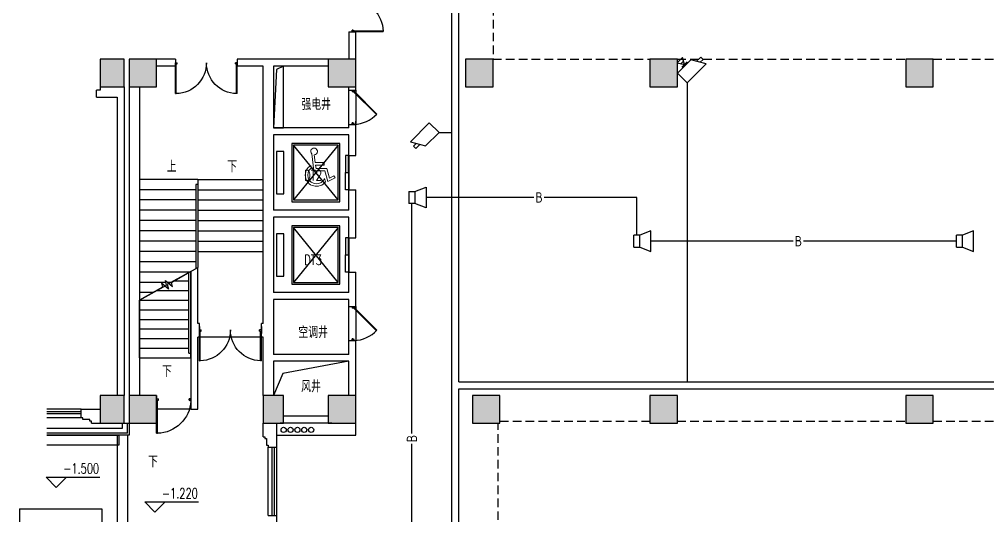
# Model space of a CAD drawing. Extents: x 190999 to 834799, y -200814 to 215286.
# Drawn here: x 686149 to 714359, y 114304 to 128769 of the extents above; entities that cross this region are included whole.
import ezdxf
from ezdxf.enums import TextEntityAlignment as Align

# ---------------------------------------------------------------- set-up
doc = ezdxf.new("R2010")
doc.units = 0
doc.header["$LTSCALE"] = 1000
doc.header["$MEASUREMENT"] = 0
doc.linetypes.add('CONTINOUS', pattern=[0])
doc.linetypes.add('HIDDEN', pattern=[0.375, 0.25, -0.125])
for name, color, linetype in [('00-EQUIP', 3, 'Continuous'), ('00-SIG_TEXT', 7, 'Continuous'), ('00-WIRE-4', 6, 'Continuous'), ('A-卫生间', 250, 'Continuous'), ('A-墙线', 2, 'Continuous'), ('A-外包装修', 250, 'Continuous'), ('A-外窗', 145, 'Continuous'), ('A-门', 167, 'Continuous'), ('COLUMN', 2, 'Continuous'), ('DIM_ELEV', 3, 'Continuous'), ('DIM_SYMB', 3, 'Continuous'), ('PUB_HATCH', 250, 'Continuous'), ('PUB_TEXT', 7, 'Continuous'), ('STAIR', 5, 'Continuous'), ('屋面排水', 7, 'Continuous'), ('房间名称', 7, 'Continuous'), ('桥架', 1, 'Continuous'), ('洞口线', 177, 'Continuous'), ('电井开洞', 6, 'Continuous'), ('雨水管', 3, 'Continuous')]:
    doc.layers.add(name, color=color, linetype=linetype)
doc.layers.add('1-3残疾人坐席', color=7, linetype='Continuous', lineweight=9)
doc.styles.add('-GBCBIGGBENOR', font='GBENOR.shx', dxfattribs={"bigfont": 'GBCBIG.shx'})
doc.styles.add('_TCH_DIM', font='SIMPLEX', dxfattribs={"bigfont": 'GBCBIG'})
doc.styles.get("Standard").update_dxf_attribs({"font": 'simhei.ttf'})

# ---------------------------------------------------------------- blocks, each defined once
blk = doc.blocks.new('m1000')
at = {"layer": 'A-墙线'}
for p, q in [((0, 0), (0, 200)), ((1000, 0), (1000, 200))]:
    blk.add_line(p, q, dxfattribs=at)
at = {"layer": 'A-门'}
for p, q in [((0, 1100), (5.820766091346741e-11, 100.0000000009313)), ((0, 1100), (19.99999999994179, 1099.999999999069)), ((19.99999999994179, 1099.999999999069), (20.00000000005821, 150.0000000009313)), ((5.820766091346741e-11, 150.0000000009313), (29.99999999994179, 150.0000000009313)), ((5.820766091346741e-11, 100.0000000009313), (50.00000000005821, 100.0000000009313)), ((29.99999999994179, 150.0000000009313), (30, 130)), ((30, 130), (50.00000000005821, 130.0000000009313)), ((50.00000000005821, 130.0000000018626), (50.00000000005821, 100.0000000009313)), ((950.0000000000582, 130.0000000018626), (950.0000000000582, 100.0000000009313)), ((970.0000000001164, 130), (950.0000000000582, 130.0000000009313)), ((1000.000000000058, 100.0000000009313), (950.0000000000582, 100.0000000009313)), ((970.0000000001746, 150.0000000009313), (970.0000000001164, 130)), ((1000.000000000058, 150.0000000009313), (970.0000000001746, 150.0000000009313)), ((1000.000000000058, 150.0000000009313), (1000.000000000058, 100.0000000009313))]:
    blk.add_line(p, q, dxfattribs=at)
blk.add_arc((5.820766091346741e-11, 100.0000000009313), 1000, 2.865983971930656, 88.85400800037786, dxfattribs=at)
blk = doc.blocks.new('m1800')
at = {"layer": 'A-墙线'}
for p, q in [((-900, -100), (-900, 100)), ((900, -100), (900, 100))]:
    blk.add_line(p, q, dxfattribs=at)
at = {"layer": 'A-门'}
for p, q in [((-900, 900), (-899.9999999999418, 9.313225746154785e-10)), ((-900, 900), (-880.0000000000582, 899.9999999990687)), ((-880.0000000000582, 899.9999999990687), (-879.9999999999418, 50.00000000093132)), ((880.0000000000582, 899.9999999990687), (879.9999999999418, 50.00000000093132)), ((900, 900), (880.0000000000582, 899.9999999990687)), ((900, 900), (899.9999999999418, 9.313225746154785e-10)), ((-899.9999999999418, 50.00000000093132), (-870.0000000000582, 50.00000000093132)), ((-899.9999999999418, 9.313225746154785e-10), (-849.9999999999418, 9.313225746154785e-10)), ((-870.0000000000582, 50.00000000093132), (-870, 30)), ((-870, 30), (-849.9999999999418, 30.00000000093132)), ((-849.9999999999418, 30.00000000186265), (-849.9999999999418, 9.313225746154785e-10)), ((849.9999999999418, 30.00000000186265), (849.9999999999418, 9.313225746154785e-10)), ((870, 30), (849.9999999999418, 30.00000000093132)), ((899.9999999999418, 9.313225746154785e-10), (849.9999999999418, 9.313225746154785e-10)), ((870.0000000000582, 50.00000000093132), (870, 30)), ((899.9999999999418, 50.00000000093132), (870.0000000000582, 50.00000000093132))]:
    blk.add_line(p, q, dxfattribs=at)
for centre, start, end in [((-900, 0), 0, 88.72665564132167), ((900, 0), 91.27334436201257, 180)]:
    blk.add_arc(centre, 900, start, end, dxfattribs=at)
blk = doc.blocks.new('wza')
at = {"layer": '1-3残疾人坐席', "linetype": 'CONTINOUS'}
for p, q in [((0, 0), (-65.92103317385772, 501.259221150307)), ((40.34413458604831, 245.4232261337456), (10.43635719484882, 472.8400076992111)), ((-83.20065364841139, 80.454939481162), (-93.68438058072934, 160.1725128249964)), ((0, 0), (317.6950926940772, -1.64244556799531e-06)), ((40.3441345867468, 245.4232261337456), (301.9591099754325, 245.4232247801265)), ((63.15117290557828, 71.999999671767), (49.81291678763228, 173.4232260875287)), ((49.81291678763228, 173.4232260875287), (301.9591096029035, 173.4232247829204)), ((63.15117290557828, 71.999999671767), (371.7653968639788, 71.99999807501445)), ((301.9591096029035, 173.4232247829204), (301.959109976131, 245.4232247801265)), ((371.7653968639788, 71.99999807501445), (452.3839526305674, -205.6966173108667)), ((306.5511975293048, -219.8632119825343), (334.2759955825168, -315.3633423000574)), ((317.6950926940772, -1.64244556799531e-06), (407.3163418309996, -308.7070643706247)), ((407.3163418309996, -308.7070643706247), (615.2490263903746, -204.7994084716775)), ((452.3839526305674, -205.6966173108667), (583.0641903625219, -140.3933812931064)), ((583.0641903625219, -140.3933812931064), (615.2490263903746, -204.7994084716775))]:
    blk.add_line(p, q, dxfattribs=at)
for centre, radius, start, end in [((4.099231155589223, 570.3656342902686), 98.37953947765384, 273.7427053465065, 224.6236590530771), ((72.33969137939857, -120.7537110627163), 326.3181513302728, 120.5825845909829, 323.3889255196984), ((72.33969137939857, -120.7537110627163), 254.318151076953, 127.705102857942, 337.0637461616881)]:
    blk.add_arc(centre, radius, start, end, dxfattribs=at)
blk = doc.blocks.new('bfm01')
at = {"layer": 'A-墙线'}
for p, q in [((-200.0030517580453, -0.004291533608920872), (-0.003051758045330644, -0.004291533608920872)), ((-200.0030517580453, -1000.004291533609), (-0.003051758045330644, -1000.004291533609))]:
    blk.add_line(p, q, dxfattribs=at)
at = {"layer": 'A-门'}
for p, q in [((-200.0030517578125, -1000.004291533609), (-200.0030517578125, -0.004291533608920872)), ((-100.003051757114, -0.004291533667128533), (-100.003051757114, -50.00429153366713)), ((-70.00305175618269, -50.00429153366713), (-100.003051757114, -50.00429153366713)), ((-50.00305175711401, -30.00429153355071), (-70.00305175804533, -30.00429153360892)), ((-70.00305175804533, -30.00429153360892), (-70.00305175711401, -50.00429153366713)), ((-64.14518738078186, -44.14642715716036), (-50.0030517570849, -30.0042915334343)), ((-64.14518738081097, -44.14642715721857), (602.9494616675365, -711.241076205275)), ((-50.00305175711401, -0.004291533667128533), (-50.00305175711401, -30.00429153355071)), ((-50.00305175714311, -30.00429153360892), (617.0330152155366, -697.0403585060849)), ((-0.003051758045330644, -0.004291533608920872), (-0.003051758045330644, -1000.004291533609)), ((-70.00305175618269, -950.0042915336671), (-100.003051757114, -950.0042915336671)), ((-100.003051757114, -1000.004291533667), (-100.003051757114, -950.0042915336671)), ((-50.00305175711401, -1000.004291533667), (-100.003051757114, -1000.004291533667)), ((-70.00305175804533, -970.0042915337253), (-70.00305175711401, -950.0042915336671)), ((-50.00305175711401, -970.0042915337835), (-70.00305175804533, -970.0042915337253)), ((-50.00305175711401, -1000.004291533667), (-50.00305175711401, -970.0042915337835))]:
    blk.add_line(p, q, dxfattribs=at)
blk.add_arc((-100.003051757114, -0.004291533667128533), 1000, 272.8659839719306, 315.8103116972138, dxfattribs=at)
blk = doc.blocks.new('_LINKPT1')
at = {"color": 0}
blk.add_line((0, 0), (0, 0), dxfattribs=at)
blk = doc.blocks.new('3T2KGU20')
for p, q in [((-0.8374012925487477, -0.1000000000003638), (-0.8374012925487477, 0.1000000000003638)), ((-0.8374012925487477, 0.1000000000003638), (-0.608571428572759, 0.1000000000003638)), ((0.7799999999988358, 0.3999999999996362), (-0.7799999999988358, 0.3999999999996362)), ((-0.7799999999988358, 0.3999999999996362), (-0.3228571428553551, -0.3999999999996362)), ((0.7799999999988358, 0.3999999999996362), (0.7799999999988358, -0.3999999999996362)), ((-0.8374012925487477, -0.1000000000003638), (-0.4942857142850698, -0.1000000000003638)), ((0.7799999999988358, -0.3999999999996362), (-0.3228571428553551, -0.3999999999996362)), ((0.1386903801285371, -0.4513454124407872), (-0.0813096198689891, -0.832396590105418)), ((-0.0813096198689891, -0.4513454124407872), (0.3586903801297012, -0.4513454124407872)), ((0.3586903801297012, -0.832396590105418), (0.1386903801285371, -0.4513454124407872)), ((-0.0813096198689891, -0.832396590105418), (0.3586903801297012, -0.832396590105418)), ((0.028690380127955, -0.6418710012731026), (0.2486903801291191, -0.6418710012731026))]:
    blk.add_line(p, q)
at = {"xscale": 0.002, "yscale": 0.002, "zscale": 0.002}
for p in [(0, 0.3999999999996362), (0.7799999999988358, 0)]:
    blk.add_blockref('_LINKPT1', p, dxfattribs=at)
at = {"flags": 9}
blk.add_attdef('A', (0, 0), '', height=2e-05, dxfattribs=at)
blk = doc.blocks.new('_I71UQN')
for p, q in [((-0.8374012925487477, 0.1000000000003638), (-0.608571428572759, 0.1000000000003638)), ((-0.8374012925487477, -0.1000000000003638), (-0.8374012925487477, 0.1000000000003638)), ((-0.7799999999988358, 0.3999999999996362), (-0.3228571428553551, -0.3999999999996362)), ((0.7799999999988358, 0.3999999999996362), (-0.7799999999988358, 0.3999999999996362)), ((0.7799999999988358, 0.3999999999996362), (0.7799999999988358, -0.3999999999996362)), ((-0.8374012925487477, -0.1000000000003638), (-0.4942857142850698, -0.1000000000003638)), ((0.7799999999988358, -0.3999999999996362), (-0.3228571428553551, -0.3999999999996362))]:
    blk.add_line(p, q)
at = {"xscale": 0.002, "yscale": 0.002, "zscale": 0.002}
for p in [(0, 0.3999999999996362), (0.7799999999988358, 0), (0, -0.3999999999996362)]:
    blk.add_blockref('_LINKPT1', p, dxfattribs=at)
at = {"flags": 9}
blk.add_attdef('A', (0, 0), '', height=2e-05, dxfattribs=at)
blk = doc.blocks.new('OS28WV87')
for p, q in [((0.3500000000000001, 0.3500000000000001), (1, 0.6)), ((1, 0.6), (1, -0.6)), ((0, 0.3500000000000001), (0, -0.3500000000000001)), ((0, 0.3500000000000001), (0.3500000000000001, 0.3500000000000001)), ((0.3500000000000001, 0.3500000000000001), (0.3500000000000001, -0.3500000000000001)), ((0.3500000000000001, -0.3500000000000001), (0, -0.3500000000000001)), ((1, -0.6), (0.3500000000000001, -0.3500000000000001))]:
    blk.add_line(p, q)
at = {"xscale": 0.002, "yscale": 0.002, "zscale": 0.002}
for p in [(0, 0), (0.175, 0.3500000000000001), (1, 0), (0.175, -0.3500000000000001)]:
    blk.add_blockref('_LINKPT1', p, dxfattribs=at)
at = {"flags": 9}
blk.add_attdef('A', (0, 0), '', height=2e-05, dxfattribs=at)

msp = doc.modelspace()

# ---------------------------------------------------------------- hatches: boundary and pattern name
at = {"layer": 'PUB_HATCH'}
for points in [[(689198.5377769038, 126803.697244719), (689198.5377769038, 127603.6964817795), (688498.5408286616, 127603.6964817795), (688498.5408286616, 126803.697244719)], [(690148.5408286616, 126803.697244719), (690148.5408286616, 127603.6964817795), (689348.5377769038, 127603.6964817795), (689348.5377769038, 126803.697244719)], [(695948.5377769038, 126803.6972447192), (695948.5377769038, 127603.6964817795), (695148.534725146, 127603.6964817795), (695148.534725146, 126803.697244719)], [(699948.5377769038, 127603.6964817793), (699148.534725146, 127603.696481779), (699148.534725146, 126803.6972447185), (699948.5377769038, 126803.6972447185)], [(704520.6157155449, 126803.693430022), (705320.61571555, 126803.6934300273), (705320.615715547, 127603.6964817757), (704520.615715547, 127603.6964817795)], [(712776.4598382628, 126803.693430022), (712776.4598382607, 127603.6964817795), (711976.4598382607, 127603.6964817757), (711976.4598382576, 126803.6934300273)], [(689198.5377769038, 117003.6964817795), (689198.5377769038, 117803.6957188401), (688498.5408286616, 117803.6957188401), (688498.5408286616, 117003.6964817795)], [(690148.5370139692, 117003.6964817812), (690148.5370139667, 117803.6926670799), (689348.537776905, 117803.6926670795), (689348.5377769038, 117003.6964817795)], [(693848.5438804192, 117003.6964817797), (693848.5438804135, 117803.693430022), (693248.5377769015, 117803.693430022), (693248.5377769036, 117003.6964817797)], [(695948.5377769038, 117003.6964817795), (695948.5377769028, 117803.6926670848), (695148.533962202, 117803.6926670841), (695148.5339622046, 117003.6964817812)], [(700148.5370139687, 117003.6926670848), (700148.5370139708, 117803.692667079), (699348.5370139687, 117803.6926670796), (699348.5370139659, 117003.6926670842)], [(704520.6157155405, 117003.6926670788), (705320.6157155479, 117003.6926670789), (705320.615715547, 117803.6926670845), (704520.6157155447, 117803.6926670826)], [(712776.4598382673, 117003.6926670788), (712776.459838263, 117803.6926670826), (711976.4598382607, 117803.6926670845), (711976.4598382597, 117003.6926670789)]]:
    msp.add_hatch(color=256, dxfattribs=at).paths.add_polyline_path(points)

# ---------------------------------------------------------------- linework, layer by layer
at = {"layer": '00-WIRE-4'}
for p, q in [((705603.4584280206, 126920.8507175475), (705603.4584280206, 118203.6926670839)), ((698375.5356823954, 125468.7973702654), (698748.5370139647, 125468.7973702654)), ((701136.8133964778, 123578.6938114915), (697998.5377769042, 123578.6938114915)), ((704136.0379676389, 123578.6938114915), (701441.8133964778, 123578.6938114915)), ((704136.0379676389, 122478.6949559008), (704136.0379676389, 123578.6938114915)), ((697586.0377769042, 116702.2629925927), (697586.0377769042, 123403.6938114915)), ((708691.6234309103, 122303.6949559007), (704548.5379676389, 122303.6949559008)), ((713448.5398749874, 122303.6949559008), (708996.6234309103, 122303.6949559007)), ((697586.0377769042, 113129.1929305215), (697586.0377769042, 116397.2629925927))]:
    msp.add_line(p, q, dxfattribs=at)
at = {"layer": 'A-卫生间', "linetype": 'HIDDEN'}
for p, q in [((699948.537776904, 131003.696481779), (699948.537776905, 127603.6964817792)), ((699948.537776905, 127603.6964817792), (704520.6157155472, 127603.6964817792)), ((705320.6157155471, 127603.6964817757), (711976.4598382608, 127603.6964817792)), ((712776.4598382608, 127603.6964817792), (717348.537776904, 127603.6964817792)), ((700098.5377769041, 110803.696481779), (700098.5377769042, 117003.6926670847)), ((700148.5370139636, 117053.692667077), (704520.6157155477, 117053.692667077)), ((705320.6157155466, 117053.692667077), (711976.4598382614, 117053.6926670769)), ((712776.4598382602, 117053.6926670769), (717148.5385398443, 117053.6926670769))]:
    msp.add_line(p, q, dxfattribs=at)
at = {"layer": 'A-墙线'}
for p, q in [((695748.5377769042, 128403.696481779), (695748.5377769042, 127603.696481779)), ((695948.5377769042, 127603.696481779), (695948.5377769042, 128403.696481779)), ((690698.5377769035, 127603.696481779), (690148.5408286613, 127603.696481779)), ((695148.5347251464, 127603.696481779), (692498.537776904, 127603.696481779)), ((690698.5377769035, 127403.696481779), (690148.5408286613, 127403.696481779)), ((693248.5377769035, 127403.696481779), (692498.5377769035, 127403.696481779)), ((693248.5377769035, 119903.6934300215), (693248.5377769035, 127403.696481779)), ((695148.5347251464, 127403.696481779), (693548.537776904, 127403.696481779)), ((693548.5377769042, 127403.696481779), (693548.537776904, 125603.696481779)), ((688498.5408286618, 126703.696481779), (688398.537776904, 126703.696481779)), ((688398.537776904, 126503.6964817772), (688398.537776904, 126703.6964817772)), ((688498.5408286618, 126803.6972447189), (688498.5408286618, 126703.696481779)), ((689198.537776904, 126803.6972447185), (689198.537776904, 117803.6957188396)), ((689348.537776904, 126803.6972447189), (689348.537776904, 117803.6926670795)), ((689648.5377769036, 126803.697244719), (689648.5377769036, 117803.6926670797)), ((695748.537776904, 126703.6929531856), (695748.537776904, 126803.6972447192)), ((695948.5347251457, 126703.6929531856), (695948.537776904, 126803.6972447192)), ((688398.537776904, 126503.6964817772), (688998.5377769041, 126503.6964817772)), ((688998.5377769041, 126503.6964817772), (688998.5377769041, 117803.6957188396)), ((695748.5377769042, 125603.696481779), (693548.5377769042, 125603.696481779)), ((695748.5377769042, 125603.696481779), (695748.5377769042, 125703.6929531856)), ((695948.537776904, 124803.696481779), (695948.5377769042, 125803.696481779)), ((693548.5377769042, 125403.696481779), (693548.5377769042, 123203.696481779)), ((695748.5377769042, 125403.696481779), (693548.5377769042, 125403.696481779)), ((695748.5377769042, 124803.696481779), (695748.5377769042, 125403.696481779)), ((695748.5377769042, 124803.696481779), (695948.537776904, 124803.696481779)), ((695748.5377769042, 123203.696481779), (695748.5377769042, 123803.696481779)), ((695748.5377769042, 123803.696481779), (695948.537776904, 123803.696481779)), ((695948.5377769042, 122403.696481779), (695948.5377769042, 123803.696481779)), ((695748.5377769042, 123203.696481779), (693548.5377769042, 123203.696481779)), ((693548.5377769042, 123003.696481779), (693548.5377769042, 120803.696481779)), ((695748.5377769042, 123003.696481779), (693548.5377769042, 123003.696481779)), ((695748.5377769042, 122403.696481779), (695748.5377769042, 123003.696481779)), ((695748.5377769042, 122403.696481779), (695948.537776904, 122403.696481779)), ((691148.5370139694, 121422.6163997928), (691148.5370139661, 117403.6926670799)), ((691348.5377769046, 119903.6934300226), (691348.5377769046, 121534.6168270373)), ((695748.5377769042, 120803.696481779), (695748.5377769042, 121403.696481779)), ((695748.5377769042, 121403.696481779), (695948.537776904, 121403.696481779)), ((695948.537776904, 120303.696481779), (695948.537776904, 121403.696481779)), ((695748.5377769042, 120803.696481779), (693548.5377769042, 120803.696481779)), ((693548.5377769042, 120603.696481779), (693548.5377769042, 119003.6964817792)), ((695748.5377769042, 120603.696481779), (693548.5377769042, 120603.696481779)), ((695748.5377769042, 120403.6891384897), (695748.5377769042, 120603.696481779)), ((691398.5352020655, 119903.6934300226), (691348.5377769046, 119903.6934300226)), ((691398.5352020655, 119503.6934300237), (691398.5352020655, 119903.6934300226)), ((693198.5352020655, 119503.6934300237), (693198.5352020655, 119903.6934300226)), ((693248.5377769045, 119903.6934300226), (693198.5352020655, 119903.6934300226)), ((691398.5352020655, 119503.6934300285), (691348.5377769046, 119503.6934300284)), ((691348.5377769046, 117403.6926670798), (691348.5377769046, 119503.6934300285)), ((693248.5377769029, 119503.6934300289), (693198.5352020655, 119503.6934300289)), ((693248.5377769035, 117803.6934300219), (693248.5377769035, 119503.6934300289)), ((695748.5377769042, 119003.6964817792), (695748.5377769042, 119403.6891384897)), ((695948.537776904, 117803.6926670847), (695948.537776904, 119408.7020081009)), ((695748.5377769042, 119003.6964817792), (693548.537776904, 119003.6964817792)), ((693548.5377769042, 118803.696481779), (693548.5377769042, 117803.6934300219)), ((695748.5377769042, 118803.696481779), (693548.537776904, 118803.696481779)), ((695748.5377769042, 117803.6926670846), (695748.5377769042, 118803.696481779)), ((687948.5301475094, 117403.6934300221), (688498.5408286618, 117403.6934300221)), ((687948.5301475094, 117153.6934300221), (687948.5301475094, 117403.6934300221)), ((691148.5370139661, 117403.6926670799), (691348.5377769046, 117403.6926670798)), ((687998.5301475094, 117153.6934300221), (687948.5301475094, 117153.6934300221)), ((687998.5301475094, 117103.6934300221), (687998.5301475094, 117153.6934300221)), ((688198.5301475094, 117103.6934300226), (687998.5301475094, 117103.6934300221)), ((688198.5301475094, 117053.6934300221), (688198.5301475094, 117103.6934300226)), ((695148.5339622034, 117203.696481779), (693848.5438804165, 117203.696481779)), ((688248.5301475094, 117053.6934300221), (688198.5301475094, 117053.6934300221)), ((688248.5301475094, 117003.6934300221), (688248.5301475094, 117053.6934300221)), ((688248.5301475094, 117003.6934300221), (688498.5408286618, 117003.6934300221)), ((693248.5377769053, 116603.6964817797), (693248.5377769035, 117003.6934300289)), ((693648.5377769037, 116303.6964817797), (693648.5377769037, 117003.696481779)), ((695248.5408286618, 117003.696481779), (693748.537776904, 117003.696481779)), ((693248.5377769053, 116603.6964817797), (693298.5377769053, 116603.6964817797)), ((693298.5377769053, 116603.6964817797), (693298.5377769053, 116553.6964817797)), ((693298.5377769053, 116553.6964817797), (693348.5377769056, 116553.6964817797)), ((693348.5377769056, 116553.6964817797), (693348.5377769053, 116353.6964817797)), ((693348.5377769053, 116353.6964817797), (693398.5377769053, 116353.6964817797)), ((693398.5377769053, 116353.6964817797), (693398.5377769053, 116303.6964817797)), ((693398.5377769049, 116303.6964817797), (693648.5377769049, 116303.6964817797)), ((693398.5377769049, 114303.6964817792), (693648.5377769049, 114303.6964817792)), ((693648.5377769037, 113603.6964817791), (693648.5377769037, 114303.6964817797))]:
    msp.add_line(p, q, dxfattribs=at)
at = {"layer": 'A-外包装修'}
for p, q in [((686948.5408286613, 116853.696481779), (689148.537776904, 116853.696481779)), ((689148.537776904, 116853.696481779), (689148.537776904, 117003.6964817795)), ((689198.537776904, 117003.6964817795), (689348.537776904, 117003.6964817793)), ((689298.537776904, 116703.696481779), (689298.537776904, 117003.6964817793)), ((689348.537776904, 117003.6964817793), (689348.537776904, 116653.696481779)), ((689298.537776904, 116703.696481779), (686948.5408286613, 116703.696481779)), ((689348.537776904, 116653.696481779), (686948.5408286613, 116653.696481779)), ((686148.5408286613, 114503.696481779), (686148.5408286613, 112103.696481779)), ((686148.5408286613, 114503.696481779), (688548.5408286622, 114503.696481779)), ((688548.5408286622, 114503.696481779), (688548.5408286625, 112103.696481779))]:
    msp.add_line(p, q, dxfattribs=at)
at = {"layer": 'A-外窗'}
for p, q in [((687948.5301475094, 117403.6934300221), (686948.5408286613, 117403.6934300221)), ((687948.5301475094, 117333.6934300221), (686948.5408286613, 117333.6934300221)), ((687948.5301475094, 117273.6934300221), (686948.5408286613, 117273.6934300221)), ((687948.5301475094, 117153.6934300221), (686948.5408286613, 117153.6934300221)), ((693398.5377769049, 114303.6964817792), (693398.5377769049, 116303.6964817797)), ((693518.5377769049, 114303.6964817792), (693518.5377769049, 116303.6964817797)), ((693578.5377769049, 114303.6964817792), (693578.5377769049, 116303.6964817797)), ((693648.5377769049, 114303.6964817792), (693648.5377769049, 116303.6964817797))]:
    msp.add_line(p, q, dxfattribs=at)
at = {"layer": 'A-门'}
for p, q in [((695748.5377769042, 124803.696481779), (695748.5377769042, 123803.696481779)), ((695748.5377769042, 122403.696481779), (695748.5377769042, 121403.696481779)), ((693198.5352020655, 119503.6934300336), (691398.5377769046, 119503.6934300296)), ((691148.5370139661, 117403.6926670799), (690148.5370139675, 117403.6945744304))]:
    msp.add_line(p, q, dxfattribs=at)
for points in [[(695733.5796687431, 124803.696481779), (695653.6973476515, 124803.696481779), (695653.6973476515, 124303.696481779), (695733.5796687431, 124303.696481779)], [(695733.5796687431, 123803.696481779), (695653.6973476515, 123803.696481779), (695653.6973476515, 124303.696481779), (695733.5796687431, 124303.696481779)], [(695733.5796687431, 122403.696481779), (695653.6973476515, 122403.696481779), (695653.6973476515, 121903.696481779), (695733.5796687431, 121903.696481779)], [(695733.5796687431, 121403.696481779), (695653.6973476515, 121403.696481779), (695653.6973476515, 121903.696481779), (695733.5796687431, 121903.696481779)]]:
    msp.add_lwpolyline(points, close=True, dxfattribs=at)
at = {"layer": 'COLUMN'}
for p, q in [((689198.5377769038, 127603.6964817795), (688498.5408286616, 127603.6964817795)), ((688498.5408286616, 127603.6964817795), (688498.5408286616, 126803.697244719)), ((689198.5377769038, 126803.697244719), (689198.5377769038, 127603.6964817795)), ((690148.5408286616, 127603.6964817795), (689348.5377769038, 127603.6964817795)), ((689348.5377769038, 127603.6964817795), (689348.5377769038, 126803.697244719)), ((690148.5408286616, 126803.697244719), (690148.5408286616, 127603.6964817795)), ((695948.5377769038, 127603.6964817795), (695148.534725146, 127603.6964817795)), ((695148.534725146, 127603.6964817795), (695148.534725146, 126803.697244719)), ((695948.5377769038, 126803.6972447192), (695948.5377769038, 127603.6964817795)), ((699948.5377769038, 127603.6964817793), (699148.534725146, 127603.696481779)), ((699148.534725146, 127603.696481779), (699148.534725146, 126803.6972447185)), ((699948.5377769038, 126803.6972447185), (699948.5377769038, 127603.6964817793)), ((705320.615715547, 127603.6964817757), (704520.615715547, 127603.6964817795)), ((704520.615715547, 127603.6964817795), (704520.6157155449, 126803.693430022)), ((705320.61571555, 126803.6934300273), (705320.615715547, 127603.6964817757)), ((712776.4598382607, 127603.6964817795), (711976.4598382607, 127603.6964817757)), ((711976.4598382607, 127603.6964817757), (711976.4598382576, 126803.6934300273)), ((712776.4598382628, 126803.693430022), (712776.4598382607, 127603.6964817795)), ((688498.5408286616, 126803.697244719), (689198.5377769038, 126803.697244719)), ((689348.5377769038, 126803.697244719), (690148.5408286616, 126803.697244719)), ((695148.534725146, 126803.697244719), (695948.5377769038, 126803.6972447192)), ((699148.534725146, 126803.6972447185), (699948.5377769038, 126803.6972447185)), ((704520.6157155449, 126803.693430022), (705320.61571555, 126803.6934300273)), ((711976.4598382576, 126803.6934300273), (712776.4598382628, 126803.693430022)), ((689198.5377769038, 117803.6957188401), (688498.5408286616, 117803.6957188401)), ((688498.5408286616, 117803.6957188401), (688498.5408286616, 117003.6964817795)), ((689198.5377769038, 117003.6964817795), (689198.5377769038, 117803.6957188401)), ((690148.5370139667, 117803.6926670799), (689348.537776905, 117803.6926670795)), ((689348.537776905, 117803.6926670795), (689348.5377769038, 117003.6964817795)), ((690148.5370139692, 117003.6964817812), (690148.5370139667, 117803.6926670799)), ((693848.5438804135, 117803.693430022), (693248.5377769015, 117803.693430022)), ((693248.5377769015, 117803.693430022), (693248.5377769036, 117003.6964817797)), ((693848.5438804192, 117003.6964817797), (693848.5438804135, 117803.693430022)), ((695948.5377769028, 117803.6926670848), (695148.533962202, 117803.6926670841)), ((695148.533962202, 117803.6926670841), (695148.5339622046, 117003.6964817812)), ((695948.5377769038, 117003.6964817795), (695948.5377769028, 117803.6926670848)), ((700148.5370139708, 117803.692667079), (699348.5370139687, 117803.6926670796)), ((699348.5370139687, 117803.6926670796), (699348.5370139659, 117003.6926670842)), ((700148.5370139687, 117003.6926670848), (700148.5370139708, 117803.692667079)), ((705320.615715547, 117803.6926670845), (704520.6157155447, 117803.6926670826)), ((704520.6157155447, 117803.6926670826), (704520.6157155405, 117003.6926670788)), ((705320.6157155479, 117003.6926670789), (705320.615715547, 117803.6926670845)), ((712776.459838263, 117803.6926670826), (711976.4598382607, 117803.6926670845)), ((711976.4598382607, 117803.6926670845), (711976.4598382597, 117003.6926670789)), ((712776.4598382673, 117003.6926670788), (712776.459838263, 117803.6926670826)), ((688498.5408286616, 117003.6964817795), (689198.5377769038, 117003.6964817795)), ((689348.5377769038, 117003.6964817795), (690148.5370139692, 117003.6964817812)), ((693248.5377769036, 117003.6964817797), (693848.5438804192, 117003.6964817797)), ((695148.5339622046, 117003.6964817812), (695948.5377769038, 117003.6964817795)), ((699348.5370139659, 117003.6926670842), (700148.5370139687, 117003.6926670848)), ((704520.6157155405, 117003.6926670788), (705320.6157155479, 117003.6926670789)), ((711976.4598382597, 117003.6926670789), (712776.4598382673, 117003.6926670788))]:
    msp.add_line(p, q, dxfattribs=at)
at = {"layer": 'DIM_ELEV'}
for p, q in [((687224.5884349756, 115124.4674221842), (686924.5884349756, 115424.4674221842)), ((686924.5884349756, 115424.4674221842), (688489.5884349756, 115424.4674221842)), ((687224.5884349756, 115124.4674221842), (687524.5884349756, 115424.4674221842)), ((690100.0884349756, 114401.4674221842), (689800.0884349756, 114701.4674221842)), ((689800.0884349756, 114701.4674221842), (691365.0884349756, 114701.4674221842)), ((690100.0884349756, 114401.4674221842), (690400.0884349756, 114701.4674221842))]:
    msp.add_line(p, q, dxfattribs=at)
at = {"layer": 'DIM_SYMB'}
for points in [[(690548.5377769038, 124103.6903782789, 0, 0, 0), (690548.5377769045, 121703.690378279, 80, 0, 0), (690548.5377769046, 121403.690378279, 0, 0, 0)], [(692298.5377769013, 124103.6903782788, 0, 0, 0), (692298.5377769012, 122303.6903782904, 80, 0, 0), (692298.5377769012, 122003.6903782904, 0, 0, 0)], [(690398.5377769062, 118903.6934300345, 0, 0, 0), (690398.5377769032, 120563.69343004, 80, 0, 0), (690398.5377769028, 120863.69343004, 0, 0, 0)], [(689648.5377769044, 115678.6964817787, 0, 0, 0), (689048.5377769021, 115678.6964817787, 80, 0, 0), (688748.5377769021, 115678.6964817787, 0, 0, 0)]]:
    msp.add_lwpolyline(points, format="xyseb", dxfattribs=at)
at = {"layer": 'STAIR'}
for p, q in [((695437.0380612295, 125103.696481779), (694137.0380612295, 123503.696481779)), ((695437.0380612295, 123503.696481779), (694137.0380612295, 125103.696481779)), ((689648.5377769008, 124103.6903782789), (689648.5377769022, 120582.61682703)), ((691348.5377769008, 124103.6903782789), (689648.5377769008, 124103.6903782789)), ((691288.5377769008, 123953.6903782789), (691288.5377769016, 121501.0168270354)), ((691348.5377769008, 123953.6903782789), (691288.5377769008, 123953.6903782789)), ((691348.5377769008, 124103.6903782789), (693248.5377769016, 124103.6903782786)), ((691348.5377769008, 124103.6903782789), (691348.5377769022, 123953.690378266)), ((691348.5377769022, 123953.690378266), (691348.5377769032, 121534.6168270306)), ((691348.5377769008, 123953.6903782789), (691348.5377769016, 121534.6168270356)), ((691288.5377769036, 123803.6903782809), (689648.5377769008, 123803.6903782789)), ((691348.5377769006, 123803.6903782777), (693248.5377769016, 123803.6903782774)), ((691288.5377769037, 123503.6903782809), (689648.5377769008, 123503.6903782789)), ((691348.5377769006, 123503.6903782799), (693248.5377769013, 123503.6903782797)), ((691288.5377769037, 123203.690378272), (689648.5377769008, 123203.6903782789)), ((691348.5377769006, 123203.6903782822), (693248.5377769013, 123203.6903782819)), ((691288.5377769038, 122903.6903782809), (689648.5377769008, 122903.6903782789)), ((691348.5377769006, 122903.6903782844), (693248.5377769013, 122903.6903782841)), ((691288.537776904, 122603.6903782809), (689648.5377769008, 122603.6903782789)), ((691348.5377769006, 122603.6903782866), (693248.5377769013, 122603.6903782864)), ((695437.0380612295, 122703.696481779), (694137.0380612295, 121103.696481779)), ((695437.0380612295, 121103.696481779), (694137.0380612295, 122703.696481779)), ((691288.537776904, 122303.6903782809), (689648.5377769008, 122303.6903782789)), ((691348.5377769006, 122303.6903782888), (693248.5377769013, 122303.6903782886)), ((691288.5377769041, 122003.6903782809), (689648.5377769008, 122003.6903782789)), ((691348.5377769006, 122003.690378291), (693248.5377769013, 122003.6903782908)), ((691288.5377769042, 121703.690378272), (689648.5377769008, 121703.6903782789)), ((691114.7405469943, 121403.69037828), (689648.5377769008, 121403.6903782789)), ((691148.5377769062, 121423.6934300345), (690459.5094938765, 121037.8375915436)), ((690576.9215053644, 121102.5117149701), (691348.5377769008, 121534.6168270351)), ((691088.5377769062, 119043.6934300345), (691088.5377769059, 121390.0934300344)), ((691148.5377769058, 119043.6934300238), (691148.5377769087, 121423.6934300463)), ((691148.5377769062, 119043.6934300345), (691148.5377769059, 121423.6934300344)), ((690417.4490512152, 121103.6903782798), (689648.5377769008, 121103.6903782789)), ((689648.5377769008, 120582.6168270309), (690437.5660598306, 121024.4726654709)), ((690492.7375081184, 120906.9907380371), (690288.9769050358, 121082.5693791889)), ((690288.9769050358, 121082.5693791889), (690320.1540484806, 120959.7985421219)), ((690437.5660598306, 121024.4726654709), (690404.3380456883, 121155.3195190302)), ((690404.3380456883, 121155.3195190302), (690608.0986487713, 120979.7408778788)), ((690459.5094938765, 121037.8375915436), (690492.7375081184, 120906.9907380371)), ((690579.0262612856, 121103.69037828), (690464.2541310794, 121103.6903782799)), ((690608.0986487713, 120979.7408778788), (690576.9215053644, 121102.5117149701)), ((690648.5377768897, 121143.6934300399), (691088.5377769094, 121143.693430034)), ((690320.1540484806, 120959.7985421219), (689648.5377769062, 120583.6934300345)), ((690043.3119755643, 120803.6903782804), (689648.5377769008, 120803.6903782789)), ((690148.5377769005, 120863.6934300302), (691088.5377769094, 120863.693430034)), ((689648.5377769062, 120583.6934300345), (691088.5377769095, 120583.6934300339)), ((689648.5377769062, 118903.6934300345), (689648.5377769058, 120583.693430029)), ((689648.5377769062, 120303.6934300345), (691088.5377769095, 120303.693430034)), ((689648.5377769062, 120023.6934300345), (691088.5377769095, 120023.693430034)), ((689648.5377769062, 119743.6934300345), (691088.5377769097, 119743.6934300339)), ((689648.5377769062, 119463.6934300345), (691088.5377769097, 119463.693430034)), ((689648.5377769062, 119183.6934300345), (691088.5377769097, 119183.693430034)), ((689648.5377769062, 118903.6934300345), (691148.5377769062, 118903.6934300345)), ((691088.5377769062, 119043.6934300345), (691148.5377769062, 119043.6934300345)), ((691148.5377769062, 118903.6934300345), (691148.5377769058, 119043.6934300238)), ((688998.5377769049, 116653.696481779), (688998.5377769042, 113603.6964817792)), ((689298.5377769048, 116653.696481779), (689298.5377769043, 113603.6964817795))]:
    msp.add_line(p, q, dxfattribs=at)
for points in [[(695487.0380612295, 123453.696481779), (695487.0380612295, 125153.696481779), (694087.0380612295, 125153.696481779), (694087.0380612295, 123453.696481779)], [(695437.0380612295, 123503.696481779), (695437.0380612295, 125103.696481779), (694137.0380612295, 125103.696481779), (694137.0380612295, 123503.696481779)], [(693851.9644026312, 123685.7801372006), (693851.9644026312, 124921.6128263574), (693641.9472804994, 124921.6128263574), (693641.9472804994, 123685.7801372006)], [(695487.0380612295, 121053.696481779), (695487.0380612295, 122753.696481779), (694087.0380612295, 122753.696481779), (694087.0380612295, 121053.696481779)], [(693851.9644026312, 121285.7801372004), (693851.9644026312, 122521.6128263574), (693641.9472804994, 122521.6128263574), (693641.9472804994, 121285.7801372004)], [(695437.0380612295, 121103.696481779), (695437.0380612295, 122703.696481779), (694137.0380612295, 122703.696481779), (694137.0380612295, 121103.696481779)]]:
    msp.add_lwpolyline(points, close=True, dxfattribs=at)
at = {"layer": '屋面排水'}
msp.add_lwpolyline([(686948.5408286613, 116653.696481779), (689048.5377769037, 116653.696481779), (689048.5377769037, 116353.696481779), (686948.5408286613, 116353.696481779)], dxfattribs=at)
at = {"layer": '桥架'}
for p, q in [((698948.5370139647, 126603.7002964754), (698948.5370139647, 130803.696481779)), ((698748.5370139647, 79603.69648177903), (698748.5370139647, 130603.696481779)), ((698948.5370139647, 118203.6926670839), (698948.5370139647, 126603.7002964754)), ((698948.5370139646, 118203.6926670839), (718348.5385398448, 118203.6926670839)), ((698948.5370139646, 84603.69724471729), (698948.5370139647, 118003.6926670839)), ((698948.5370139646, 118003.6926670839), (718348.5385398448, 118003.6926670839))]:
    msp.add_line(p, q, dxfattribs=at)
at = {"layer": '洞口线'}
msp.add_lwpolyline([(695748.5377769041, 118803.6964817855), (693824.5092721633, 118445.1296945304), (693548.5408286576, 117803.6934300284)], dxfattribs=at)
at = {"layer": '电井开洞', "color": 4}
msp.add_lwpolyline([(693848.537776904, 127403.6964817832), (693548.5377769041, 127403.6964817832), (693548.5377769041, 125603.6964817832), (693848.537776904, 125603.6964817832)], close=True, dxfattribs=at)
at = {"layer": '电井开洞'}
msp.add_lwpolyline([(693848.537776904, 127403.6964817832), (693643.1789118939, 127305.1232274908), (693548.5377769041, 125603.6964817832)], dxfattribs=at)
at = {"layer": '雨水管'}
msp.add_lwpolyline([(693648.5377769042, 116653.6964817794), (695948.5377769037, 116653.6964817794), (695948.5377769037, 117003.6964817796)], dxfattribs=at)
for centre in [(693848.537776904, 116803.6964817789), (694048.537776904, 116803.6964817789), (694248.537776904, 116803.6964817789), (694448.537776904, 116803.6964817789), (694648.537776904, 116803.6964817789)]:
    msp.add_circle(centre, 75, dxfattribs=at)

# ---------------------------------------------------------------- block references
msp.add_blockref('wza', (694730.9780491799, 124349.7764167242))
at = {"layer": '00-EQUIP', "yscale": 500, "zscale": 500}
for name, p, xscale, rotation in [('3T2KGU20', (705737.8087164457, 127338.043718447), 500, 225), ('_I71UQN', (697958.3426814959, 125334.4470818402), 500, 45), ('OS28WV87', (704048.5379676389, 122303.6949559008), -500, 180), ('OS28WV87', (713448.5398749874, 122303.6949559008), -500, 180)]:
    msp.add_blockref(name, p, dxfattribs=dict(at, xscale=xscale, rotation=rotation))
at = {"layer": '00-EQUIP', "xscale": 500, "yscale": 500, "zscale": 500}
msp.add_blockref('OS28WV87', (697498.5377769042, 123578.6938114915), dxfattribs=at)
at = {"layer": 'A-门', "xscale": -1}
for name, p, rotation in [('m1800', (695848.537776904, 129303.696481779), 270), ('m1800', (691598.5377769035, 127503.696481779), 180), ('m1800', (692298.5377769046, 119714.8046841792), 180), ('m1000', (690148.5370139664, 117803.6926670798), 180)]:
    msp.add_blockref(name, p, dxfattribs=dict(at, rotation=rotation))
at = {"layer": 'A-门'}
for p in [(695948.5377769037, 126703.6972447192), (695948.5377769037, 120403.6934300233)]:
    msp.add_blockref('bfm01', p, dxfattribs=at)

# ---------------------------------------------------------------- texts
at = {"layer": '00-SIG_TEXT', "style": '-GBCBIGGBENOR'}
for p in [(701289.3133964778, 123578.6938114915), (708844.1234309103, 122303.6949559008)]:
    msp.add_text('B', height=300, dxfattribs=at).set_placement(p, align=Align.MIDDLE_CENTER)
msp.add_text('B', height=300, rotation=90, dxfattribs=at).set_placement((697586.0377769042, 116549.7629925927), align=Align.MIDDLE_CENTER)
at = {"layer": 'PUB_TEXT', "style": '_TCH_DIM'}
for s, p in [('上', (690444.282457755, 124313.6903782789)), ('下', (692203.5909683906, 124313.6903782788)), ('下', (690303.5909683955, 118343.6934300345)), ('下', (689899.4432957664, 115713.6964817787))]:
    msp.add_text(s, height=337.5886524822695, dxfattribs=at).set_placement(p)
at = {"layer": 'PUB_TEXT', "style": '_TCH_DIM', "width": 0.7058823529411765}
for s, p in [('-1.500', (687429.5884349756, 115529.3625270793)), ('-1.220', (690305.0884349756, 114806.3625270793))]:
    msp.add_text(s, height=297.5, dxfattribs=at).set_placement(p)
at = {"layer": '房间名称', "style": '_TCH_DIM'}
for s, p in [('强电井', (694366.3034953062, 126124.9474728464)), ('空调井', (694277.5163456529, 119480.6367201943)), ('风井', (694357.5038404976, 117900.7921155643))]:
    msp.add_text(s, height=337.5886524822695, dxfattribs=at).set_placement(p)
at = {"layer": '房间名称', "style": '_TCH_DIM', "width": 0.7058823529411765}
for s, p in [('DT2', (694450.2460009095, 124073.2611261623)), ('DT3', (694450.2460009095, 121610.0793595163))]:
    msp.add_text(s, height=297.4999999999999, dxfattribs=at).set_placement(p)

doc.saveas('drawing.dxf')
